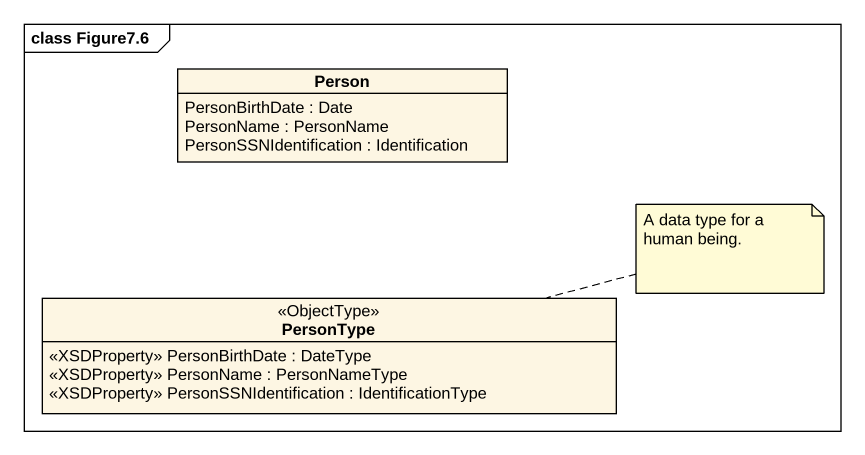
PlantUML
@startuml
mainframe class Figure7.6
hide circle
hide empty members
class "Person" as Person_ {
  PersonBirthDate : Date
  PersonName : PersonName
  PersonSSNIdentification : Identification
}
class PersonType <<ObjectType>> {
  <<XSDProperty>> PersonBirthDate : DateType
  <<XSDProperty>> PersonName : PersonNameType
  <<XSDProperty>> PersonSSNIdentification : IdentificationType
}
note right of PersonType : A data type for a human being.
@enduml
